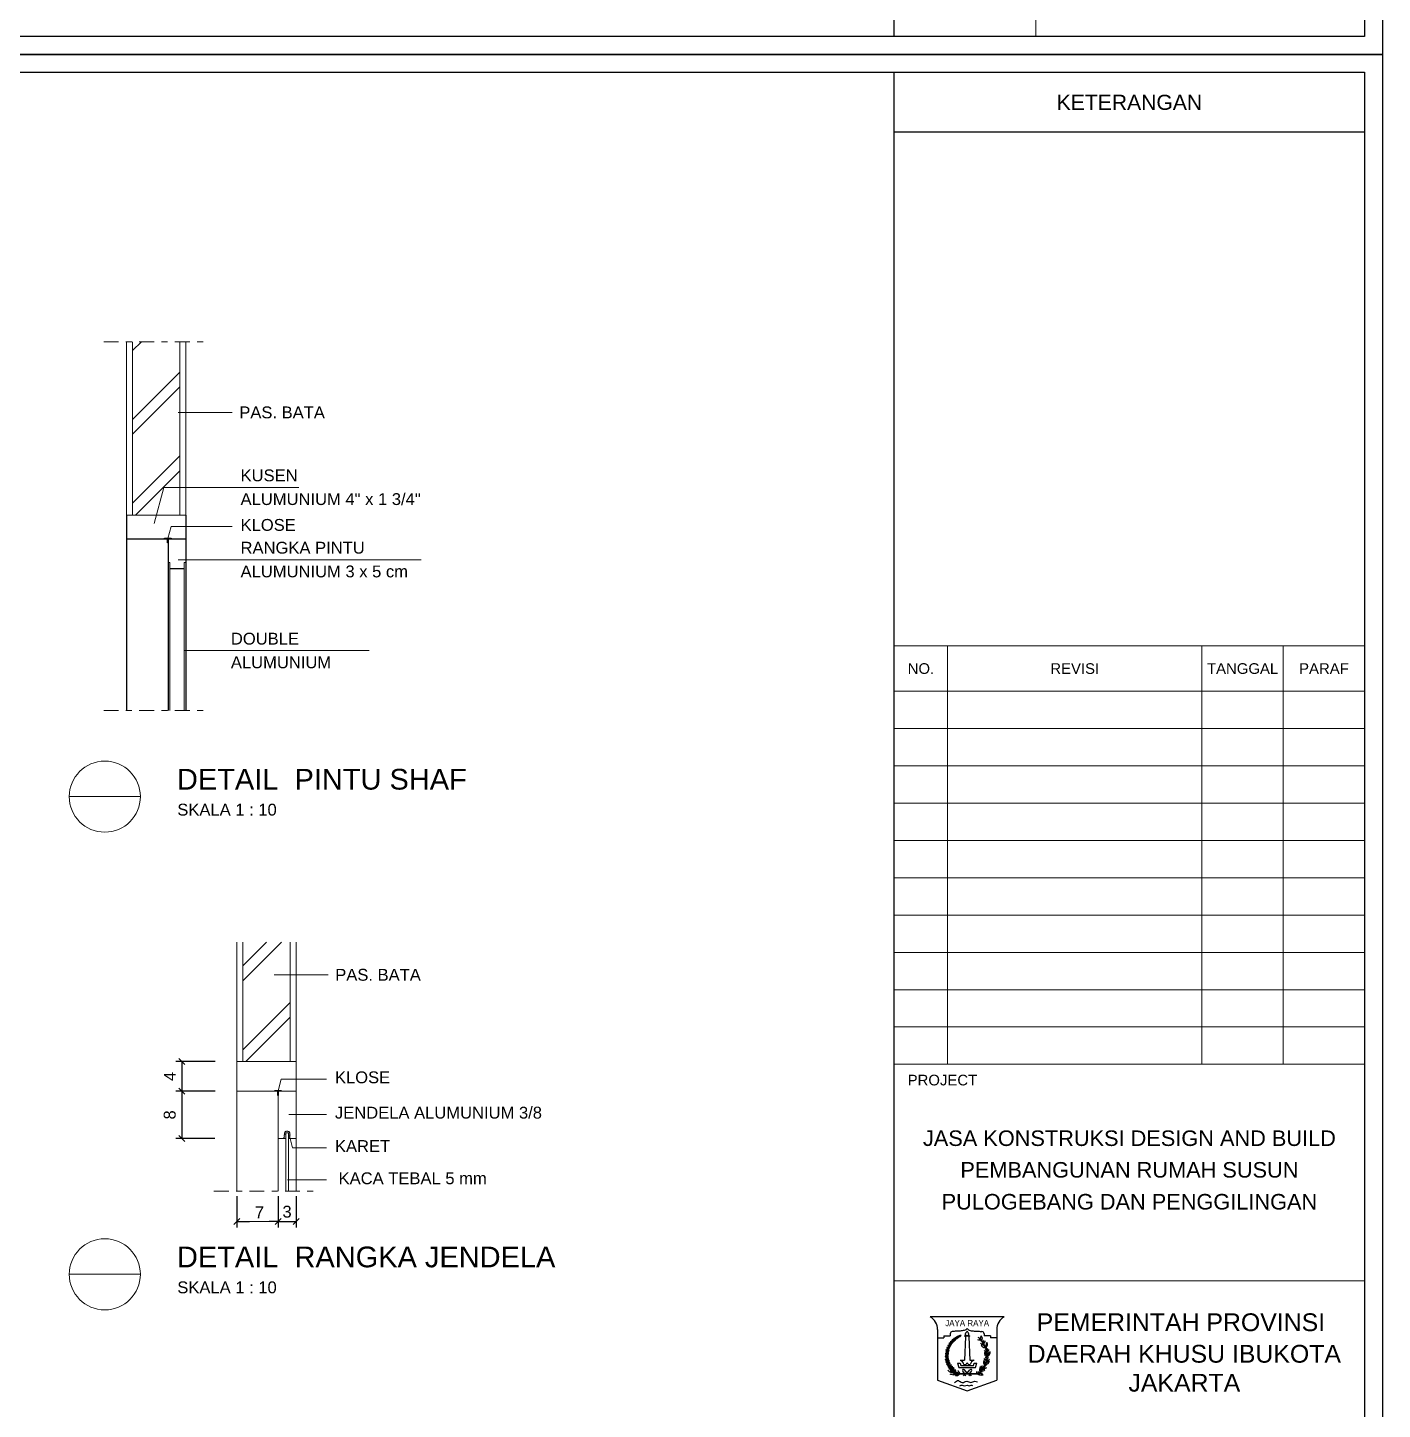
# Model space of a CAD drawing. Header units: millimetres. Extents: x -108 to 357, y -17 to 192.
# Drawn here: x 333.78 to 356.64, y 4.71 to 28.03 of the extents above; entities that cross this region are included whole.
import ezdxf
from ezdxf.enums import TextEntityAlignment as Align

# ---------------------------------------------------------------- set-up
doc = ezdxf.new("R2010")
doc.units = ezdxf.units.MM
doc.linetypes.add('DASHDOT2', pattern=[0.5, 0.25, -0.125, 0, -0.125])
doc.layers.get('defpoints').update_dxf_attribs({"color": 1})
for name, color, linetype, lineweight in [('ars', 11, 'Continuous', 0), ('DINDING', 71, 'Continuous', 20), ('KOP', 7, 'Continuous', 20), ('KOP GARIS', 1, 'Continuous', 30), ('lan', 7, 'Continuous', 15), ('NOT', 7, 'Continuous', 20), ('tem', 5, 'Continuous', 20), ('u', 6, 'Continuous', 20)]:
    doc.layers.add(name, color=color, linetype=linetype, lineweight=lineweight)
doc.layers.add('Kusen', color=30, linetype='Continuous')
doc.styles.add('BARU', font='arial.ttf')
doc.styles.add('BOLD', font='arial.ttf')
doc.styles.get("Standard").update_dxf_attribs({"font": 'arial.ttf'})
doc.dimstyles.new('SK-10', dxfattribs={"dimtxt": 0.2, "dimasz": 0.1, "dimexe": 0.1, "dimexo": 0, "dimgap": 0.1, "dimtad": 1, "dimdec": 0, "dimlfac": 10, "dimzin": 0, "dimdsep": 46, "dimtxsty": 'Standard', "dimblk": 'OBLIQUE', "dimcen": 0.09, "dimclrd": 6, "dimclre": 6, "dimadec": 0, "dimazin": 0, "dimtfac": 1, "dimtdec": 0, "dimtofl": 0, "dimtmove": 2, "dimatfit": 3, "dimldrblk": 'OBLIQUE', "dimfxl": 0, "dimtolj": 1, "dimtzin": 0, "dimarcsym": 0})

# ---------------------------------------------------------------- blocks, each defined once
blk = doc.blocks.new('_Oblique')
at = {"color": 0, "linetype": 'ByBlock', "lineweight": -2}
blk.add_line((-0.5, -0.5), (0.5, 0.5), dxfattribs=at)
blk = doc.blocks.new('*D27')
at = {"layer": 'defpoints', "color": 0}
for p in [(336.943, 10.08), (336.383, 9.28), (336.943, 9.28)]:
    blk.add_point(p, dxfattribs=at)
at = {"layer": 'u', "color": 6, "lineweight": -2}
for p, q in [((336.943, 10.08), (336.283, 10.08)), ((336.383, 10.08), (336.383, 9.28)), ((336.943, 9.28), (336.283, 9.28))]:
    blk.add_line(p, q, dxfattribs=at)
at = {"layer": 'u', "color": 6, "lineweight": -2, "xscale": 0.1, "yscale": 0.1, "zscale": 0.1}
for p, rotation in [((336.383, 10.08), 90), ((336.383, 9.28), 270)]:
    blk.add_blockref('_Oblique', p, dxfattribs=dict(at, rotation=rotation))
at = {"layer": 'u', "color": 0, "insert": (336.181, 9.68), "char_height": 0.2, "attachment_point": 5, "rotation": 90}
blk.add_mtext('\\A1;8', dxfattribs=at)
blk = doc.blocks.new('*D28')
at = {"layer": 'defpoints', "color": 0}
for p in [(336.949, 10.58), (336.383, 10.08), (336.949, 10.08)]:
    blk.add_point(p, dxfattribs=at)
at = {"layer": 'u', "color": 6, "lineweight": -2}
for p, q in [((336.949, 10.58), (336.283, 10.58)), ((336.383, 10.58), (336.383, 10.08)), ((336.949, 10.08), (336.283, 10.08))]:
    blk.add_line(p, q, dxfattribs=at)
at = {"layer": 'u', "color": 6, "lineweight": -2, "xscale": 0.1, "yscale": 0.1, "zscale": 0.1}
for p, rotation in [((336.383, 10.58), 90), ((336.383, 10.08), 270)]:
    blk.add_blockref('_Oblique', p, dxfattribs=dict(at, rotation=rotation))
at = {"layer": 'u', "color": 0, "insert": (336.183, 10.33), "char_height": 0.2, "attachment_point": 5, "rotation": 90}
blk.add_mtext('\\A1;4', dxfattribs=at)
blk = doc.blocks.new('*D29')
at = {"layer": 'defpoints', "color": 0}
for p in [(338.012, 8.31), (338.312, 8.31), (338.312, 7.881)]:
    blk.add_point(p, dxfattribs=at)
at = {"layer": 'u', "color": 6, "lineweight": -2}
for p, q in [((338.012, 8.31), (338.012, 7.781)), ((338.312, 8.31), (338.312, 7.781)), ((338.012, 7.881), (338.312, 7.881))]:
    blk.add_line(p, q, dxfattribs=at)
at = {"layer": 'u', "color": 6, "lineweight": -2, "xscale": 0.1, "yscale": 0.1, "zscale": 0.1, "rotation": 180}
blk.add_blockref('_Oblique', (338.012, 7.881), dxfattribs=at)
at = {"layer": 'u', "color": 6, "lineweight": -2, "xscale": 0.1, "yscale": 0.1, "zscale": 0.1}
blk.add_blockref('_Oblique', (338.312, 7.881), dxfattribs=at)
at = {"layer": 'u', "color": 0, "insert": (338.16, 8.045), "char_height": 0.2, "attachment_point": 5}
blk.add_mtext('\\A1;3', dxfattribs=at)
blk = doc.blocks.new('Ndtpd')
blk.add_line((0.747, 0), (-0.747, 0))
blk.add_circle((0, 0), 0.747)
at = {"flags": 4}
for tag, height, p in [('NO', 0.5, (0, 0.148)), ('NOLBR', 0.3, (0, -0.398))]:
    blk.add_attdef(tag, text='', height=height, dxfattribs=at).set_placement(p, align=Align.CENTER)
for tag, p, height in [('NDTPD', (1.516, 0.148), 0.5), ('SKALA', (1.523, -0.398), 0.3)]:
    blk.add_attdef(tag, p, '', height=height, dxfattribs=at)
blk = doc.blocks.new('*D30')
at = {"layer": 'defpoints', "color": 0}
for p in [(337.312, 8.31), (338.012, 8.31), (338.012, 7.881)]:
    blk.add_point(p, dxfattribs=at)
at = {"layer": 'u', "color": 6, "lineweight": -2}
for p, q in [((337.312, 8.31), (337.312, 7.781)), ((338.012, 8.31), (338.012, 7.781)), ((337.312, 7.881), (337.529, 7.881)), ((338.012, 7.881), (337.859, 7.881))]:
    blk.add_line(p, q, dxfattribs=at)
at = {"layer": 'u', "color": 6, "lineweight": -2, "xscale": 0.1, "yscale": 0.1, "zscale": 0.1, "rotation": 180}
blk.add_blockref('_Oblique', (337.312, 7.881), dxfattribs=at)
at = {"layer": 'u', "color": 6, "lineweight": -2, "xscale": 0.1, "yscale": 0.1, "zscale": 0.1}
blk.add_blockref('_Oblique', (338.012, 7.881), dxfattribs=at)
at = {"layer": 'u', "color": 0, "insert": (337.694, 8.034), "char_height": 0.2, "attachment_point": 5}
blk.add_mtext('\\A1;7', dxfattribs=at)
blk = doc.blocks.new('KOP A3 DED')
at = {"color": 5}
for p, q in [((16.746, 15.491), (15.913, 15.491)), ((15.997, 15.348), (15.997, 14.777)), ((15.997, 15.253), (16.068, 15.253)), ((16.068, 15.277), (16.068, 15.253)), ((16.068, 15.277), (16.139, 15.277)), ((16.139, 15.301), (16.139, 15.277)), ((16.52, 15.301), (16.52, 15.277)), ((16.591, 15.277), (16.52, 15.277)), ((16.591, 15.277), (16.591, 15.253)), ((16.663, 15.253), (16.591, 15.253)), ((16.663, 15.348), (16.663, 14.777)), ((15.997, 14.777), (16.33, 14.658)), ((16.312, 14.837), (16.28, 14.88)), ((16.33, 14.858), (16.299, 14.894)), ((16.312, 14.837), (16.303, 14.825)), ((16.33, 14.858), (16.361, 14.894)), ((16.33, 14.658), (16.663, 14.777)), ((16.348, 14.837), (16.38, 14.88)), ((16.348, 14.837), (16.357, 14.825))]:
    blk.add_line(p, q, dxfattribs=at)
at = {"color": 7}
for p, q in [((16.3, 15.277), (16.359, 15.277)), ((16.312, 15.265), (16.3, 15.003)), ((16.318, 15.282), (16.342, 15.282)), ((16.348, 15.265), (16.359, 15.003)), ((16.223, 14.968), (16.252, 14.968)), ((16.223, 14.968), (16.235, 14.92)), ((16.252, 15.003), (16.252, 15.002)), ((16.252, 15.003), (16.3, 15.003)), ((16.252, 15.002), (16.255, 15.002)), ((16.252, 14.968), (16.258, 14.944)), ((16.258, 14.944), (16.401, 14.944)), ((16.294, 14.956), (16.318, 14.956)), ((16.342, 14.956), (16.365, 14.956)), ((16.359, 15.003), (16.407, 15.003)), ((16.401, 14.944), (16.407, 14.968)), ((16.405, 15.002), (16.407, 15.002)), ((16.407, 15.003), (16.407, 15.002)), ((16.407, 14.968), (16.437, 14.968)), ((16.425, 14.92), (16.437, 14.968)), ((16.235, 14.92), (16.425, 14.92))]:
    blk.add_line(p, q, dxfattribs=at)
for p, q in [((16.488, 15.223), (16.473, 15.232)), ((16.496, 15.22), (16.498, 15.212)), ((16.522, 15.179), (16.507, 15.188)), ((16.522, 15.179), (16.523, 15.197)), ((16.535, 15.145), (16.542, 15.138)), ((16.543, 15.144), (16.543, 15.135)), ((16.555, 15.084), (16.544, 15.097)), ((16.555, 15.084), (16.561, 15.101)), ((16.548, 14.986), (16.539, 15.002)), ((16.548, 14.986), (16.559, 15)), ((16.553, 15.038), (16.556, 15.029)), ((16.56, 15.047), (16.557, 15.039)), ((16.459, 14.86), (16.477, 14.861)), ((16.498, 14.895), (16.497, 14.913)), ((16.507, 14.906), (16.522, 14.914))]:
    blk.add_line(p, q)
blk.add_lwpolyline([(-21, 29.697), (21, 29.697), (21, 0), (-21, 0), (-21, 29.697)])
for points in [[(16.318, 15.282), (16.317, 15.284), (16.315, 15.285), (16.315, 15.287), (16.314, 15.289), (16.313, 15.29), (16.313, 15.292), (16.313, 15.293), (16.312, 15.295), (16.312, 15.296), (16.312, 15.298), (16.312, 15.299), (16.312, 15.301), (16.313, 15.302), (16.313, 15.304), (16.314, 15.305), (16.314, 15.307), (16.315, 15.309), (16.316, 15.31), (16.317, 15.312), (16.319, 15.314), (16.321, 15.317), (16.323, 15.32), (16.326, 15.324), (16.33, 15.329)], [(16.342, 15.282), (16.343, 15.284), (16.344, 15.285), (16.345, 15.287), (16.346, 15.289), (16.346, 15.29), (16.347, 15.292), (16.347, 15.293), (16.347, 15.295), (16.347, 15.296), (16.347, 15.298), (16.347, 15.299), (16.347, 15.301), (16.347, 15.302), (16.346, 15.304), (16.346, 15.305), (16.345, 15.307), (16.345, 15.309), (16.344, 15.31), (16.342, 15.312), (16.341, 15.314), (16.339, 15.317), (16.336, 15.32), (16.333, 15.324), (16.33, 15.329)]]:
    blk.add_lwpolyline(points, dxfattribs=at)
at = {"color": 1}
blk.add_lwpolyline([(16.219, 14.849), (16.44, 14.849)], close=True, dxfattribs=at)
at = {"color": 5}
for points in [[(16.303, 14.849), (16.285, 14.825)], [(16.357, 14.849), (16.374, 14.825)]]:
    blk.add_lwpolyline(points, dxfattribs=at)
for centre, radius, start, end in [((15.833, 15.348), 0.164, 0, 60.5129), ((16.827, 15.348), 0.164, 119.4871, 180), ((16.163, 15.301), 0.0238, 90, 180), ((16.496, 15.301), 0.0238, 0, 90), ((16.289, 14.887), 0.0119, 36.8699, 216.8699), ((16.37, 14.887), 0.0119, 323.1301, 143.1301)]:
    blk.add_arc(centre, radius, start, end, dxfattribs=at)
for centre, radius, start, end in [((16.343, 15.054), 0.241, 114.0856, 237.6325), ((16.2, 15.23), 0.0261, 126.6239, 191.0853), ((16.158, 15.246), 0.0261, 306.6239, 11.0853), ((16.178, 15.257), 0.0209, 303.961, 8.4223), ((16.21, 15.242), 0.0209, 123.961, 188.4223), ((16.205, 15.225), 0.0209, 72.2414, 136.7027), ((16.196, 15.259), 0.0209, 252.2414, 316.7027), ((16.194, 15.269), 0.0209, 297.7406, 2.2019), ((16.225, 15.251), 0.0209, 117.7406, 182.2019), ((16.217, 15.234), 0.0209, 66.021, 130.4823), ((16.212, 15.269), 0.0209, 246.021, 310.4823), ((16.236, 15.26), 0.0167, 113.4007, 177.862), ((16.212, 15.276), 0.0167, 293.4007, 357.862), ((16.229, 15.247), 0.0167, 61.6811, 126.1424), ((16.227, 15.275), 0.0167, 241.6811, 306.1424), ((16.227, 15.284), 0.0167, 293.4007, 357.862), ((16.25, 15.268), 0.0167, 113.4007, 177.862), ((16.243, 15.255), 0.0167, 61.6811, 126.1424), ((16.241, 15.283), 0.0167, 241.6811, 306.1424), ((16.248, 15.29), 0.0167, 260.9369, 325.3982), ((16.259, 15.264), 0.0167, 80.9369, 145.3982), ((16.443, 15.231), 0.0302, 1.4248, 71.624), ((16.528, 15.254), 0.0473, 151.1819, 225.9956), ((16.454, 15.243), 0.0473, 331.1819, 45.9956), ((16.122, 15.082), 0.0363, 172.3995, 236.8608), ((16.066, 15.056), 0.0363, 352.3995, 56.8608), ((16.128, 15.113), 0.0363, 164.619, 229.0804), ((16.069, 15.095), 0.0363, 344.619, 49.0804), ((16.138, 15.055), 0.0363, 120.6799, 185.1412), ((16.084, 15.083), 0.0363, 300.6799, 5.1412), ((16.132, 15.138), 0.029, 158.8649, 223.3262), ((16.09, 15.119), 0.0363, 292.8994, 357.3608), ((16.141, 15.084), 0.0363, 112.8994, 177.3608), ((16.084, 15.128), 0.029, 338.8649, 43.3262), ((16.102, 15.145), 0.029, 287.1453, 351.6066), ((16.14, 15.113), 0.029, 107.1453, 171.6066), ((16.143, 15.16), 0.029, 150.2996, 214.761), ((16.094, 15.157), 0.029, 330.2996, 34.761), ((16.147, 15.134), 0.029, 98.58, 163.0414), ((16.115, 15.172), 0.029, 278.58, 343.0414), ((16.155, 15.18), 0.029, 145.7989, 210.2603), ((16.106, 15.182), 0.029, 325.7989, 30.2603), ((16.128, 15.195), 0.029, 274.0793, 338.5407), ((16.157, 15.155), 0.029, 94.0793, 158.5407), ((16.169, 15.199), 0.029, 139.3679, 203.8292), ((16.121, 15.206), 0.029, 319.3679, 23.8292), ((16.169, 15.174), 0.029, 87.6483, 152.1096), ((16.144, 15.217), 0.029, 267.6483, 332.1096), ((16.185, 15.217), 0.029, 133.8416, 198.303), ((16.138, 15.228), 0.029, 313.8416, 18.303), ((16.182, 15.192), 0.029, 82.122, 146.5834), ((16.162, 15.236), 0.029, 262.122, 326.5834), ((16.194, 15.208), 0.0261, 74.9043, 139.3657), ((16.181, 15.25), 0.0261, 254.9043, 319.3657), ((16.316, 15.054), 0.241, 302.3675, 44.4851), ((16.466, 15.267), 0.0364, 235.5154, 280.6207), ((16.5, 15.224), 0.0364, 235.5154, 280.6207), ((16.477, 15.187), 0.0302, 1.4248, 71.624), ((16.491, 15.128), 0.0473, 20.9123, 95.7261), ((16.53, 15.192), 0.0473, 200.9123, 275.7261), ((16.542, 15.221), 0.0302, 162.5946, 232.7938), ((16.549, 15.133), 0.0364, 217.2288, 262.3342), ((16.498, 15.223), 0.0364, 313.598, 358.7033), ((16.572, 15.081), 0.0473, 171.1641, 245.9779), ((16.506, 15.045), 0.0473, 351.1641, 65.9779), ((16.515, 15.106), 0.0302, 343.1383, 53.3375), ((16.585, 15.166), 0.0473, 133.1999, 208.0136), ((16.511, 15.179), 0.0473, 313.1999, 28.0136), ((16.584, 15.12), 0.0302, 150.0679, 220.2671), ((16.607, 15.054), 0.0473, 113.3027, 188.1164), ((16.541, 15.091), 0.0473, 293.3027, 8.1164), ((16.542, 15.132), 0.0364, 301.0712, 346.1766), ((16.069, 15.017), 0.0363, 2.2926, 66.7539), ((16.119, 15.052), 0.0363, 182.2926, 246.7539), ((16.076, 14.98), 0.0363, 12.6628, 77.1241), ((16.12, 15.023), 0.0363, 192.6628, 257.1241), ((16.123, 15), 0.0363, 200.2151, 264.6765), ((16.086, 14.952), 0.0363, 20.2151, 84.6765), ((16.131, 14.975), 0.0363, 206.1601, 270.6214), ((16.099, 14.923), 0.0363, 26.1601, 90.6214), ((16.14, 15.028), 0.0363, 130.573, 195.0343), ((16.081, 15.046), 0.0363, 310.573, 15.0343), ((16.144, 15.003), 0.0363, 140.9432, 205.4045), ((16.083, 15.011), 0.0363, 320.9432, 25.4045), ((16.143, 14.952), 0.0363, 208.508, 272.9693), ((16.113, 14.899), 0.0363, 28.508, 92.9693), ((16.152, 14.98), 0.0363, 140.9432, 205.4045), ((16.091, 14.987), 0.0363, 320.9432, 25.4045), ((16.162, 14.958), 0.0363, 146.9028, 211.3642), ((16.101, 14.959), 0.0363, 326.9028, 31.3642), ((16.176, 14.935), 0.0363, 146.6953, 211.1566), ((16.115, 14.936), 0.0363, 326.6953, 31.1566), ((16.191, 14.916), 0.0363, 144.8635, 209.3249), ((16.129, 14.919), 0.0363, 324.8635, 29.3249), ((16.515, 14.897), 0.0473, 137.1076, 211.9214), ((16.44, 14.905), 0.0473, 317.1076, 31.9214), ((16.525, 14.937), 0.0364, 176.9872, 222.0926), ((16.481, 14.938), 0.0302, 302.8967, 13.0959), ((16.561, 14.977), 0.0473, 153.0891, 227.9029), ((16.551, 15.036), 0.0364, 205.6201, 250.7254), ((16.487, 14.963), 0.0473, 333.0891, 47.9029), ((16.552, 14.913), 0.0302, 106.5818, 176.781), ((16.512, 15.016), 0.0302, 331.5296, 41.7288), ((16.536, 15.002), 0.0473, 271.02, 345.8338), ((16.583, 14.943), 0.0473, 91.02, 165.8338), ((16.587, 15.01), 0.0302, 128.2781, 198.4773), ((16.553, 15.036), 0.0364, 279.2815, 324.3868), ((16.131, 14.875), 0.0363, 40.0311, 104.4924), ((16.15, 14.934), 0.0363, 220.0311, 284.4924), ((16.152, 14.853), 0.0363, 49.2006, 113.662), ((16.161, 14.914), 0.0363, 229.2006, 293.662), ((16.172, 14.836), 0.0363, 44.4223, 108.8836), ((16.187, 14.896), 0.0363, 224.4223, 288.8836), ((16.207, 14.898), 0.0363, 144.4903, 208.9516), ((16.146, 14.902), 0.0363, 324.4903, 28.9516), ((16.226, 14.885), 0.0363, 156.1803, 220.6416), ((16.165, 14.876), 0.0363, 336.1803, 40.6416), ((16.504, 14.848), 0.0302, 83.4432, 153.6424), ((16.498, 14.891), 0.0364, 234.4466, 279.5519), ((16.517, 14.862), 0.0364, 69.8962, 144.7099), ((16.5, 14.917), 0.0364, 249.8962, 324.7099), ((16.53, 14.95), 0.0364, 257.5851, 302.6905)]:
    blk.add_arc(centre, radius, start, end)
at = {"color": 7}
for centre, radius, start, end in [((16.296, 15.261), 0.0168, 15, 75), ((16.364, 15.261), 0.0168, 105, 165), ((16.225, 14.937), 0.0713, 15, 65.3894), ((16.33, 14.956), 0.0119, 0, 180), ((16.434, 14.937), 0.0713, 114.6106, 165)]:
    blk.add_arc(centre, radius, start, end, dxfattribs=at)
at = {"color": 1}
blk.add_arc((16.219, 14.858), 0.00952, 237.6325, 270, dxfattribs=at)
at = {"color": 11}
for centre, radius, start, end in [((16.47, 14.864), 0.0364, 158.8696, 203.9749), ((16.429, 14.878), 0.0302, 284.779, 354.9783), ((16.44, 14.858), 0.00952, 270, 302.3675)]:
    blk.add_arc(centre, radius, start, end, dxfattribs=at)
at = {"color": 5}
for points in [[(16.33, 15.36), (16.316, 15.346), (16.297, 15.338), (16.25, 15.331), (16.206, 15.329), (16.163, 15.324)], [(16.33, 15.36), (16.344, 15.346), (16.362, 15.338), (16.41, 15.331), (16.454, 15.329), (16.496, 15.324)], [(16.192, 14.861), (16.182, 14.857), (16.163, 14.861), (16.133, 14.872), (16.113, 14.891)], [(16.201, 14.849), (16.188, 14.847), (16.176, 14.842), (16.157, 14.84), (16.138, 14.845)], [(16.227, 14.846), (16.217, 14.84), (16.198, 14.838), (16.182, 14.838), (16.173, 14.836)], [(16.187, 14.751), (16.231, 14.773), (16.275, 14.751), (16.326, 14.767), (16.372, 14.753), (16.416, 14.766), (16.446, 14.758)], [(16.252, 14.849), (16.24, 14.842), (16.233, 14.835), (16.209, 14.826), (16.198, 14.829)], [(16.245, 14.857), (16.228, 14.858), (16.22, 14.862), (16.208, 14.862)], [(16.252, 14.849), (16.245, 14.864), (16.229, 14.878), (16.226, 14.885)], [(16.249, 14.716), (16.273, 14.723), (16.3, 14.714), (16.329, 14.72), (16.356, 14.714), (16.375, 14.722), (16.39, 14.717)]]:
    blk.add_spline(points, degree=3, dxfattribs=at)
for points in [[(16.443, 14.849), (16.458, 14.851), (16.488, 14.85), (16.511, 14.839)], [(16.443, 14.849), (16.456, 14.842), (16.486, 14.835), (16.511, 14.839)]]:
    blk.add_spline(points, degree=3)
at = {"layer": 'KOP'}
for p, q in [((15.51, 23.042), (20.8, 23.042)), ((16.11, 18.333), (16.11, 23.042)), ((18.97, 18.333), (18.97, 23.042)), ((19.885, 23.042), (19.885, 18.333)), ((15.51, 22.531), (20.8, 22.531)), ((15.51, 22.111), (20.8, 22.111)), ((15.51, 21.691), (20.8, 21.691)), ((15.51, 21.271), (20.8, 21.271)), ((15.51, 20.852), (20.8, 20.852)), ((15.51, 20.432), (20.8, 20.432)), ((15.51, 20.012), (20.8, 20.012)), ((15.51, 19.592), (20.8, 19.592)), ((15.51, 19.172), (20.8, 19.172)), ((15.51, 18.753), (20.8, 18.753)), ((15.51, 18.333), (20.8, 18.333)), ((15.51, 18.333), (20.8, 18.333)), ((15.51, 15.896), (20.8, 15.896)), ((17.102, 1.339), (17.102, 0.2))]:
    blk.add_line(p, q, dxfattribs=at)
at = {"layer": 'KOP GARIS'}
for p, q in [((15.51, 0.2), (15.51, 29.497)), ((15.51, 28.826), (20.8, 28.826))]:
    blk.add_line(p, q, dxfattribs=at)
blk.add_lwpolyline([(-20.8, 29.497), (20.8, 29.497), (20.8, 0.2), (-20.8, 0.2)], close=True, dxfattribs=at)
at = {"color": 5, "style": 'BARU', "width": 0.9}
blk.add_text('JAYA RAYA', height=0.0714, dxfattribs=at).set_placement((16.33, 15.42), align=Align.MIDDLE)
at = {"layer": 'KOP', "style": 'BOLD'}
for s, height, p in [('KETERANGAN', 0.17, (18.155, 29.158)), ('NO.', 0.12, (15.81, 22.786)), ('REVISI', 0.12, (17.54, 22.786)), ('TANGGAL', 0.12, (19.428, 22.786)), ('PARAF', 0.12, (20.343, 22.786)), ('JASA KONSTRUKSI DESIGN AND BUILD', 0.17498, (18.155, 17.501)), ('PEMBANGUNAN RUMAH SUSUN', 0.17498, (18.155, 17.145)), ('PULOGEBANG DAN PENGGILINGAN', 0.17498, (18.155, 16.786)), ('PEMERINTAH PROVINSI ', 0.19998, (18.773, 15.43)), ('DAERAH KHUSU IBUKOTA', 0.19998, (18.773, 15.075)), ('JAKARTA', 0.2, (18.773, 14.749))]:
    blk.add_text(s, height=height, dxfattribs=at).set_placement(p, align=Align.MIDDLE_CENTER)
blk.add_text('PROJECT', height=0.12, dxfattribs=at).set_placement((16.443, 18.155), align=Align.MIDDLE_RIGHT)
for tag, p in [('JUDUL1', (15.945, 4.092)), ('JUDUL2', (15.945, 3.747)), ('JUDUL3', (15.945, 3.427)), ('NO', (17.215, 1.101)), ('REFF', (17.207, 0.727)), ('FILE', (17.189, 0.336))]:
    blk.add_attdef(tag, p, '', height=0.12, dxfattribs=at)
for tag, p in [('SCALE1', (18.171, 1.948)), ('NAME', (16.363, 1.738)), ('SCALE2', (18.169, 1.733)), ('DATE', (19.9, 1.757)), ('SCALE3', (18.17, 1.521))]:
    blk.add_attdef(tag, text='', height=0.12, dxfattribs=at).set_placement(p, align=Align.MIDDLE_CENTER)

msp = doc.modelspace()

# ---------------------------------------------------------------- hatches: boundary and pattern name
at = {"layer": 'ars'}
h = msp.add_hatch(dxfattribs=at)
h.set_pattern_fill('TEMBOK', color=256, style=0)
h.set_pattern_definition([(45, (335.3536, 19.8045), (-0.7071, 0.7071), []), (45, (335.6036, 19.8045), (-0.7071, 0.7071), [])])
h.paths.add_polyline_path([(336.35355, 22.7315), (335.55355, 22.7315), (335.55355, 19.8045), (335.95799, 19.8045), (336.083, 20.27103), (336.35355, 20.27103)])
h.paths.add_polyline_path([(336.55355, 20.27103), (336.083, 20.27103), (335.95799, 19.8045), (336.55355, 19.8045)])
h = msp.add_hatch(dxfattribs=at)
h.set_pattern_fill('TEMBOK', color=256, style=0)
h.set_pattern_definition([(45, (337.212, 10.5799), (-0.7071, 0.7071), []), (45, (337.462, 10.5799), (-0.7071, 0.7071), [])])
h.paths.add_polyline_path([(338.412, 11.04644), (337.94145, 11.04644), (337.81644, 10.5799), (338.412, 10.5799)])
h.paths.add_polyline_path([(338.212, 12.5972), (337.412, 12.5972), (337.412, 10.5799), (337.81644, 10.5799), (337.94145, 11.04644), (338.212, 11.04644)])

# ---------------------------------------------------------------- linework, layer by layer
for p, q in [((336.15355, 19.0045), (336.18355, 19.0045)), ((336.18355, 19.0045), (336.18355, 16.50604)), ((336.42355, 19.0045), (336.45355, 19.0045)), ((336.42355, 19.0045), (336.42355, 16.50604)), ((338.137, 9.3799), (338.137, 8.39405)), ((338.187, 9.3799), (338.187, 8.39405))]:
    msp.add_line(p, q, dxfattribs=at)
msp.add_lwpolyline([(338.11176, 9.2799, -0.52056705), (338.11947, 9.31061, -0.52056705), (338.12075, 9.34784, -0.52056705), (338.12332, 9.37607, -0.52056705), (338.12846, 9.39532, -0.52056705), (338.14645, 9.40046, -0.52056705), (338.18115, 9.39661, -0.52056705), (338.19786, 9.39404, -0.52056705), (338.20171, 9.38249, -0.52056705), (338.203, 9.35939, -0.52056705), (338.203, 9.32987, -0.52056705), (338.20043, 9.30933, -0.52056705), (338.19786, 9.2799)], format="xyb", dxfattribs=at)
msp.add_lwpolyline([(338.137, 9.3799), (338.187, 9.3799)], dxfattribs=at)
at = {"layer": 'DINDING'}
msp.add_lwpolyline([(337.312, 10.5799), (338.312, 10.5799), (338.312, 10.0799), (337.312, 10.0799)], close=True, dxfattribs=at)
msp.add_lwpolyline([(338.137, 9.2799), (338.012, 9.2799), (338.012, 10.0799), (338.312, 10.0799), (338.312, 9.2799), (338.187, 9.2799)], dxfattribs=at)
at = {"layer": 'Kusen'}
for p, q in [((335.45355, 19.8045), (335.45355, 16.50604)), ((336.45355, 19.8045), (336.45355, 16.50604)), ((335.45355, 19.4045), (336.45355, 19.4045)), ((336.15355, 19.4045), (336.15355, 16.50604)), ((336.18355, 18.9045), (336.42355, 18.9045))]:
    msp.add_line(p, q, dxfattribs=at)
for points in [[(336.20355, 19.4145), (336.20355, 19.4045), (336.15355, 19.4045), (336.15355, 19.33402), (336.14355, 19.33402), (336.14355, 19.4045), (336.09355, 19.4045), (336.09355, 19.4145)], [(338.062, 10.0899), (338.062, 10.0799), (338.012, 10.0799), (338.012, 10.00942), (338.002, 10.00942), (338.002, 10.0799), (337.952, 10.0799), (337.952, 10.0899)]]:
    msp.add_lwpolyline(points, close=True, dxfattribs=at)
at = {"layer": 'lan', "linetype": 'DASHDOT2'}
for p, q in [((335.06724, 22.7315), (336.83986, 22.7315)), ((335.06724, 16.50604), (336.83986, 16.50604)), ((336.92569, 8.39405), (338.69832, 8.39405))]:
    msp.add_line(p, q, dxfattribs=at)
at = {"layer": 'lan'}
for p, q in [((335.45355, 19.8045), (335.45355, 22.7315)), ((336.45355, 19.8045), (336.45355, 22.7315)), ((337.312, 10.5799), (337.312, 12.5972)), ((338.312, 10.5799), (338.312, 12.5972)), ((337.312, 10.0799), (337.312, 8.39405)), ((338.012, 9.2799), (338.012, 8.39405)), ((338.312, 9.2799), (338.312, 8.39405))]:
    msp.add_line(p, q, dxfattribs=at)
at = {"layer": 'NOT'}
for p, q in [((336.32399, 21.53702), (337.23386, 21.53702)), ((335.91933, 19.66022), (336.083, 20.27103)), ((336.083, 20.27103), (338.35825, 20.27103)), ((336.15089, 19.41015), (336.20435, 19.60967)), ((336.20435, 19.60967), (337.23386, 19.60967)), ((336.32399, 19.05012), (340.42141, 19.05012)), ((336.43349, 17.52151), (339.54644, 17.52151)), ((337.94293, 12.04378), (338.8528, 12.04378)), ((338.00934, 10.08555), (338.06281, 10.28507)), ((338.06281, 10.28507), (338.82623, 10.28507)), ((338.18909, 9.68829), (338.82623, 9.68829)), ((338.19928, 9.32406), (338.25274, 9.12454)), ((338.25274, 9.12454), (338.82623, 9.12454)), ((338.16526, 8.58114), (338.82623, 8.58114))]:
    msp.add_line(p, q, dxfattribs=at)
at = {"layer": 'tem'}
for p, q in [((335.55355, 19.8045), (335.55355, 22.7315)), ((336.35355, 19.8045), (336.35355, 22.7315)), ((335.45355, 19.8045), (336.45355, 19.8045)), ((337.412, 10.5799), (337.412, 12.5972)), ((338.212, 10.5799), (338.212, 12.5972)), ((337.312, 10.5799), (338.312, 10.5799))]:
    msp.add_line(p, q, dxfattribs=at)
at = {"layer": 'u'}
msp.add_line((338.012, 7.88125), (337.312, 7.88125), dxfattribs=at)

# ---------------------------------------------------------------- block references
at = {"xscale": 1.5, "yscale": 1.5, "zscale": 1.5}
for p in [(325.13958, 27.58074), (325.13958, -16.96472)]:
    msp.add_blockref('KOP A3 DED', p, dxfattribs=at)
at = {"layer": 'NOT'}
ref = msp.add_blockref('Ndtpd', (335.08495, 15.05257), dxfattribs=dict(at, xscale=0.8032128514056467, yscale=0.8032128514056467, zscale=0.8032128514056467))
ref.add_attrib('NDTPD', 'DETAIL  PINTU SHAF', (336.30263, 15.17109), dxfattribs={"layer": '0', "height": 0.35, "flags": 4})
ref.add_attrib('SKALA', 'SKALA 1 : 10', (336.30843, 14.7326), dxfattribs={"layer": '0', "height": 0.2, "flags": 4})
ref = msp.add_blockref('Ndtpd', (335.08495, 6.98896), dxfattribs=dict(at, xscale=0.8032128514056467, yscale=0.8032128514056467, zscale=0.8032128514056467))
ref.add_attrib('NDTPD', 'DETAIL  RANGKA JENDELA', (336.30263, 7.10748), dxfattribs={"layer": '0', "height": 0.35, "flags": 4})
ref.add_attrib('SKALA', 'SKALA 1 : 10', (336.30843, 6.66899), dxfattribs={"layer": '0', "height": 0.2, "flags": 4})

# ---------------------------------------------------------------- texts
for s, p in [('PAS. BATA', (337.3544, 21.43833)), ('KUSEN', (337.37575, 20.37465)), ('ALUMUNIUM 4" x 1 3/4"', (337.37575, 19.97465)), ('KLOSE', (337.37575, 19.53887)), ('RANGKA PINTU', (337.37575, 19.15373)), ('ALUMUNIUM 3 x 5 cm', (337.37575, 18.75373)), ('DOUBLE', (337.21252, 17.61887)), ('ALUMUNIUM', (337.21252, 17.21887)), ('PAS. BATA', (338.97334, 11.94509)), ('KLOSE', (338.96812, 10.21427)), ('JENDELA ALUMUNIUM 3/8', (338.96812, 9.61749)), ('KARET', (338.96812, 9.05373)), ('KACA TEBAL 5 mm', (339.02947, 8.51034))]:
    msp.add_text(s, height=0.2, dxfattribs=at).set_placement(p)

# ---------------------------------------------------------------- dimensions: what is measured, and where the dimension line sits
at = {"layer": 'u'}
dim = msp.add_linear_dim(base=(336.38277, 10.0799), p1=(336.949, 10.5799), p2=(336.949, 10.0799), angle=90, text='4', dimstyle='SK-10', dxfattribs=at)
dim.commit()
dim.dimension.update_dxf_attribs({"geometry": '*D28', "text_midpoint": (336.18277, 10.3299)})
dim = msp.add_aligned_dim(p1=(336.94306, 10.0799), p2=(336.94306, 9.2799), distance=-0.56029, dimstyle='SK-10', dxfattribs=at)
dim.commit()
dim.dimension.update_dxf_attribs({"geometry": '*D27', "text_midpoint": (336.18066, 9.6799)})
for base, p1, p2, picture, middle in [((338.012, 7.88125), (337.312, 8.30995), (338.012, 8.30995), '*D30', (337.69396, 8.03402)), ((338.312, 7.88125), (338.012, 8.30995), (338.312, 8.30995), '*D29', (338.15978, 8.04477))]:
    dim = msp.add_linear_dim(base=base, p1=p1, p2=p2, angle=0, dimstyle='SK-10', dxfattribs=at)
    dim.commit()
    dim.dimension.update_dxf_attribs({"geometry": picture, "text_midpoint": middle, "dimtype": 161})

doc.saveas('drawing.dxf')
